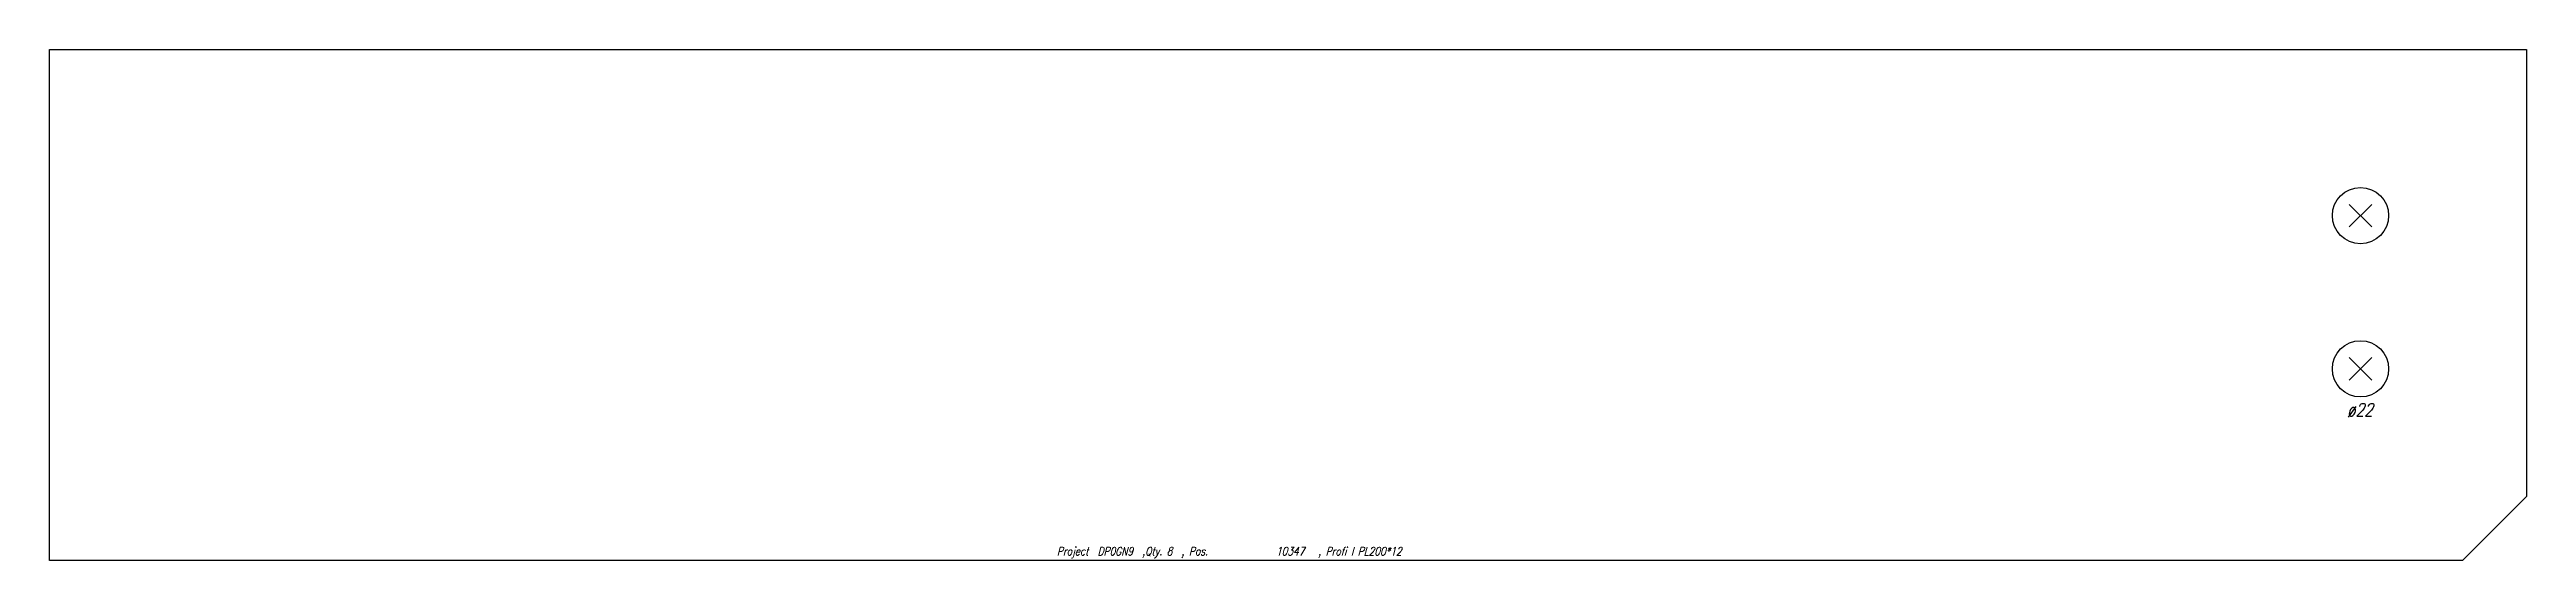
# Model space of a CAD drawing. Extents: x 0 to 970, y -100 to 100.
import ezdxf

# ---------------------------------------------------------------- set-up
doc = ezdxf.new("R2010")
doc.units = 0
doc.header["$LTSCALE"] = 10
for name, color, linetype in [('BEZ_SCHRAUBEN', 7, 'CONTINUOUS'), ('SCHRAUBEN', 7, 'CONTINUOUS'), ('TEILE', 7, 'CONTINUOUS'), ('UNTERSCHRIFT', 7, 'CONTINUOUS')]:
    doc.layers.add(name, color=color, linetype=linetype)
doc.styles.get("Standard").update_dxf_attribs({"font": 'ROMANS'})

msp = doc.modelspace()

# ---------------------------------------------------------------- linework, layer by layer
at = {"layer": 'SCHRAUBEN', "color": 6}
for p, q in [((909.399963, 39.40192), (900.599915, 30.601919)), ((900.599915, 39.40192), (909.399963, 30.601919)), ((909.399963, -20.59808), (900.599915, -29.398081)), ((900.599915, -20.59808), (909.399963, -29.398081))]:
    msp.add_line(p, q, dxfattribs=at)
at = {"layer": 'SCHRAUBEN', "color": 2}
for centre in [(904.999939, 35.001919), (904.999939, -24.998081)]:
    msp.add_circle(centre, 10.999939, dxfattribs=at)
at = {"layer": 'TEILE', "color": 2}
for p, q in [((0, -100), (0, 100)), ((0, 100), (970, 100)), ((970, 100), (970, -75)), ((970, -75), (945, -100)), ((945, -100), (0, -100))]:
    msp.add_line(p, q, dxfattribs=at)

# ---------------------------------------------------------------- texts
at = {"layer": 'BEZ_SCHRAUBEN', "color": 2, "oblique": 15, "width": 0.8}
msp.add_text(' ø22', height=5, dxfattribs=at).set_placement((896.999878, -43.498081))
at = {"layer": 'UNTERSCHRIFT', "color": 2, "oblique": 15, "width": 0.8}
for s, p in [('Project  DP0GN9  ,Qty. 8  , Pos. ', (394.5, -98)), ('10347', (480.299988, -98)), ('  , Profi l PL200*12', (493.299988, -98))]:
    msp.add_text(s, height=3.25, dxfattribs=at).set_placement(p)

doc.saveas('drawing.dxf')
